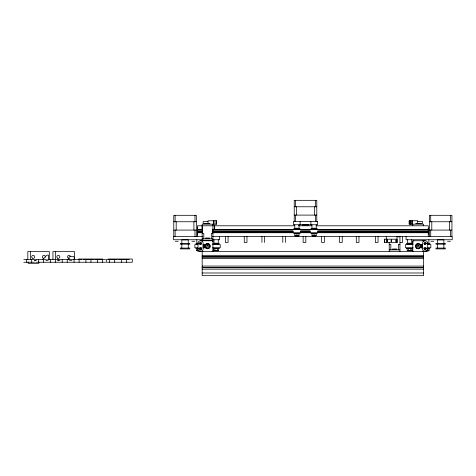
<?xml version="1.0" encoding="UTF-8"?>
<svg xmlns="http://www.w3.org/2000/svg" width="476" height="476" viewBox="0 0 476 476"><rect width="100%" height="100%" fill="white"/><g stroke="black" fill="none" stroke-linecap="round" stroke-linejoin="round"><path stroke-width="0.71" d="M204.329 247.853L204.329 244.414L203.145 244.414L203.145 247.853L204.329 247.853L204.329 244.414M421.379 247.853L421.379 244.414L422.557 244.414L422.557 247.853L421.379 247.853L421.379 244.414M212.921 243.539L219.418 243.771M412.787 248.728L406.284 248.496M42.358 259.64L46.844 255.154L48.451 255.154L48.451 259.408M201.55 248.549L198.956 248.549L201.354 248.698L201.354 249.942M197.76 250.566L196.564 250.566L196.564 248.698L197.159 248.549L197.76 248.698L197.76 250.566L198.956 250.709L196.885 250.709M217.342 248.698L218.538 248.698L218.538 250.566L213.748 250.566L213.748 248.698L214.343 248.549L217.342 248.698L217.342 250.566M410.764 248.698L411.96 248.698L411.96 250.566L407.17 250.566L407.17 248.698L409.562 248.549L410.764 248.698L410.764 250.566M294.84 233.716L298.993 233.716M298.993 235.584L294.84 235.584M312.024 233.716L316.177 233.716M316.177 235.584L312.024 235.584M426.746 250.709L429.144 250.566L429.144 248.698L427.948 248.698L427.948 250.566M294.233 206.774L316.784 206.774M294.233 215.098L316.784 215.098M208.006 221.566L203.175 221.566L203.175 223.369L209.565 223.369M417.696 221.566L422.533 221.566L422.533 223.369L416.143 223.369M173.776 221.756L196.326 221.756M429.376 221.756L451.932 221.756M205.132 223.524L209.964 223.524M415.738 223.524L420.57 223.524M302.29 224.898L308.734 224.898M294.662 225.785L197.403 225.785L197.403 236.518M298.375 225.785L311.738 225.785M316.195 225.785L428.305 225.785L428.305 236.518M293.638 228.789L300.195 228.789M310.822 228.789L317.379 228.789M294.239 228.891L299.594 228.891M311.423 228.891L316.778 228.891M202.151 229.194L202.151 225.785M212.54 229.194L214.694 229.194L214.694 225.785M293.18 229.628L212.248 229.628L428.305 229.605L317.676 229.628M300.6 229.628L310.257 229.628M173.776 230.081L196.326 230.081M429.376 230.081L451.932 230.081M197.403 231.044L202.597 231.044M212.248 231.044L293.18 231.044M300.6 231.044L310.257 231.044M317.676 231.044L428.305 231.044M197.403 231.152L202.597 231.152M212.248 231.152L293.18 231.152M300.6 231.152L310.257 231.152M317.676 231.152L428.305 231.152M197.403 231.259L202.597 231.259M212.248 231.259L293.18 231.259M300.6 231.259L310.257 231.259M317.676 231.259L428.305 231.259M197.403 232.681L202.597 232.681M212.248 232.681L293.18 232.681M300.6 232.681L310.257 232.681M317.676 232.681L428.305 232.681M197.403 232.704L202.597 232.704M212.248 232.704L428.305 232.704M202.181 233.442L203.793 233.442L203.793 238.916M212.921 233.442L211.308 233.442L211.308 238.916M293.638 233.514L300.195 233.514M310.822 233.514L317.379 233.514M295.578 235.917L298.262 235.917M312.762 235.917L315.445 235.917M202.865 236.524L173.502 236.524L173.502 239.743L202.865 239.743M212.498 236.524L452.2 236.524L452.2 239.743L406.076 239.743L406.076 236.524M397.085 236.762L399.953 236.762M205.537 238.113L209.565 238.113M205.132 238.268L209.964 238.268M202.181 238.916L212.921 238.916M212.361 239.743L219.632 239.743L219.632 236.524M412.787 251.506L412.787 240.767L425.133 240.767A2.576 2.576 0 0 1 427.716 243.343L427.716 248.93A2.576 2.576 0 0 1 425.133 251.506L200.569 251.506A2.576 2.576 0 0 1 197.992 248.93L197.992 243.343A2.576 2.576 0 0 1 200.569 240.767L212.921 240.767L212.921 251.506M175.275 241.272L178.179 241.272M191.923 241.272L194.821 241.272M430.881 241.272L433.779 241.272M447.529 241.272L450.427 241.272M399.947 242.433L402.631 242.433L402.631 236.524M397.043 242.617L384.507 242.617L384.507 239.208L397.043 239.208L397.043 242.617L397.014 236.524M198.403 243.182L196.808 243.182L196.808 239.743M198.956 243.182L201.104 243.182M424.598 243.182L426.193 243.182M427.305 243.182L428.894 243.182L428.894 239.743M180.22 243.367L189.882 243.367M435.82 243.367L445.488 243.367M195.678 243.771L198.403 243.718M198.956 243.718L201.794 243.771M406.284 243.771L412.841 243.771L412.787 241.57A0.803 0.803 0 0 1 413.59 240.767M423.908 243.771L426.193 243.718M427.442 243.718L430.024 243.771M196.279 243.873L198.266 243.873M198.956 243.873L201.544 243.873M213.462 243.873L218.817 243.873M406.885 243.873L412.24 243.873M424.068 243.873L426.056 243.873M427.442 243.873L429.423 243.873M180.22 244.176L189.882 244.176M435.82 244.176L445.488 244.176M389.213 244.414L390.82 244.414L390.82 249.894M399.953 244.414L398.341 244.414L398.341 249.894M197.897 244.587L194.868 244.587L194.868 247.687L197.897 247.687M212.599 244.587L220.233 244.587L220.233 247.687L212.599 247.687M413.103 244.587L405.475 244.587L405.475 247.687L413.103 247.687M427.805 244.587L430.834 244.587L430.834 247.687L427.805 247.687M199.462 247.8L201.675 247.8M424.033 247.8L426.24 247.8M180.22 248.097L189.882 248.097M435.82 248.097L445.488 248.097M196.279 248.395L198.266 248.395M198.956 248.395L201.544 248.395M213.462 248.395L218.817 248.395M406.885 248.395L412.24 248.395M424.068 248.395L426.056 248.395M427.442 248.395L429.423 248.395M195.678 248.496L198.236 248.496M198.956 248.496L201.794 248.496M219.418 248.496L212.921 248.728M423.908 248.496L426.026 248.496M427.466 248.496L430.024 248.496M196.273 248.549L198.421 248.549M213.456 248.549L218.829 248.549M406.879 248.549L412.246 248.549M424.062 248.549L426.21 248.549M427.442 248.549L429.429 248.549M180.22 248.9L189.882 248.9M435.82 248.9L445.488 248.9M392.569 249.091L396.597 249.091M392.164 249.245L396.996 249.245M389.213 249.894L399.953 249.894M214.069 250.709L218.216 250.709M407.486 250.709L411.639 250.709M426.21 250.709L428.822 250.709M197.588 251.132L200.331 251.132M425.371 251.132L428.12 251.132M202.181 255.326L423.527 255.326M202.181 256.766L423.527 256.766M202.181 256.873L423.527 256.873M202.181 256.98L423.527 256.98M202.181 258.403L423.527 258.426M78.582 259.021L102.751 259.021M108.117 259.021L132.28 259.021L132.28 262.246L106.297 262.246L106.297 259.563L117.34 259.563M23.8 259.563L34.54 259.563M35.67 259.563L46.41 259.563M47.535 259.563L58.274 259.563M58.679 259.563L81.955 259.563M83.086 259.563L93.826 259.563M94.736 259.563L105.476 259.563M118.47 259.563L129.21 259.563M34.635 260.098L36.289 260.098M57.656 260.098L58.322 260.098M34.403 260.634L36.027 260.634M45.892 260.634L48.118 260.634M57.733 260.634L59.964 260.634M69.585 260.634L71.888 260.634M23.8 262.246L34.54 262.246M35.67 262.246L105.476 262.246M202.181 266.066L423.527 266.09M202.181 267.506L423.527 267.506M202.181 267.613L423.527 267.613M202.181 267.72L423.527 267.72M202.181 269.166L423.527 269.142M202.181 272.986L423.527 272.986M451.932 236.524L451.932 215.313L429.376 215.313L429.376 236.524M450.588 215.313L450.588 221.756M450.588 230.081L450.588 236.524M449.517 221.756L449.517 230.081M443.876 243.367L443.876 239.88L437.432 239.88L437.432 243.367M443.876 244.176L443.876 248.097M437.432 244.176L437.432 248.097M431.797 221.756L431.797 230.081M430.72 215.313L430.72 221.756M430.72 230.081L430.72 236.524M425.55 249.942L425.55 248.698L424.949 248.549L424.348 248.698L424.348 249.942M423.527 225.785L423.527 224.172L409.122 224.172L409.122 220.763L417.696 220.763L417.696 223.488M423.527 251.506L423.527 275.669L202.181 275.669L202.181 251.506M412.787 224.172L412.787 225.785M412.222 220.763L412.222 224.172M412.008 220.763L412.008 224.172M411.71 239.743L411.71 243.182L407.414 243.182L407.414 239.743M410.853 220.763L410.853 224.172M410.669 220.763L410.669 224.172M409.336 220.763L409.336 224.172M408.366 248.698L408.366 250.566M399.947 236.524L399.953 251.506M389.213 242.332L389.213 251.506M386.381 239.208L386.381 242.617M386.274 236.524L386.274 239.208M384.715 239.208L384.715 242.617M378.039 236.524L378.039 242.433L375.35 242.433L375.35 236.524M358.975 236.524L358.975 242.433L356.286 242.433L356.286 236.524M342.22 236.524L342.22 242.433L339.537 242.433L339.537 236.524M324.34 236.524L324.34 242.433L321.651 242.433L321.651 236.524M316.784 221.542L316.784 200.331L294.233 200.331L294.233 221.542M316.248 224.761L316.248 228.2L311.953 228.2L311.953 224.761M316.177 233.567L316.177 235.727L312.024 235.727L312.024 233.567M315.445 200.331L315.445 206.774M315.445 215.098L315.445 221.542M314.368 206.774L314.368 215.098M314.1 233.716L314.1 235.584M310.882 221.542L310.882 224.761M305.812 236.524L305.812 242.433L303.129 242.433L303.129 236.524M300.142 221.542L300.142 224.761M299.065 224.761L299.065 228.2L294.769 228.2L294.769 224.761M298.993 233.567L298.993 235.727L294.84 235.727L294.84 233.567M296.917 233.716L296.917 235.584M296.649 206.774L296.649 215.098M295.578 200.331L295.578 206.774M295.578 215.098L295.578 221.542M285.457 236.524L285.457 242.433M282.774 236.524L282.774 242.433M264.626 236.524L264.626 242.433M261.943 236.524L261.943 242.433M246.961 236.524L246.961 242.433L244.271 242.433L244.271 236.524M228.075 236.524L228.075 242.433L225.386 242.433L225.386 236.524M218.288 239.743L218.288 243.182L213.992 243.182L213.992 239.743M216.372 220.763L216.372 224.172M215.033 220.763L215.033 224.172M214.944 248.698L214.944 250.566M214.48 225.785L214.48 229.194M213.694 220.763L213.694 224.172M213.486 220.763L213.486 224.172M212.921 224.172L212.921 240.529L202.181 240.529L202.181 224.172L216.58 224.172L216.58 220.763L208.006 220.763L208.006 223.488M200.158 248.698L200.158 249.942M196.326 236.524L196.326 215.313L173.776 215.313L173.776 236.524M194.981 215.313L194.981 221.756M194.981 230.081L194.981 236.524M193.91 221.756L193.91 230.081M188.27 243.367L188.27 239.88L181.826 239.88L181.826 243.367M188.27 244.176L188.27 248.097M181.826 244.176L181.826 248.097M176.191 221.756L176.191 230.081M175.114 215.313L175.114 221.756M175.114 230.081L175.114 236.524M126.366 259.563L126.366 262.246M121.315 259.563L121.315 262.246M114.496 259.563L114.496 262.246M109.45 259.563L109.45 262.246M102.632 259.563L102.632 262.246M97.58 259.563L97.58 262.246M90.975 259.563L90.975 262.246M85.93 259.563L85.93 262.246M79.111 259.563L79.111 262.246M74.429 259.378L74.429 251.506L52.949 251.506L52.949 259.378M74.256 259.563L74.256 257.95A1.612 1.612 0 0 0 72.644 256.338L70.496 256.338A1.612 1.612 0 0 0 68.883 257.95L68.883 259.563M74.06 259.563L74.06 262.246M67.241 259.563L67.241 262.246M62.195 259.563L62.195 262.246M55.638 251.506L55.638 259.378M55.43 259.563L55.43 262.246M50.379 259.563L50.379 262.246M49.302 259.378L49.302 251.506L27.822 251.506L27.822 259.378M43.56 259.563L43.56 262.246M38.889 261.978L38.889 263.317L28.149 263.317L28.149 261.978M38.514 259.563L38.514 262.246M31.696 259.563L31.696 262.246M30.506 251.506L30.506 259.378M26.644 259.563L26.644 262.246M200.569 240.767A2.576 2.576 0 0 1 203.145 243.343L203.145 248.93A2.576 2.576 0 0 1 200.569 251.506M425.133 251.506A2.576 2.576 0 0 1 422.557 248.93L422.557 243.343A2.576 2.576 0 0 1 425.133 240.767M206.876 244.973A1.345 1.345 0 0 1 207.203 244.837M207.899 244.837A1.345 1.345 0 0 1 208.22 244.973M422.718 240.767A0.803 0.803 0 0 1 423.36 241.082M413.59 251.506A0.803 0.803 0 0 1 412.787 250.697M423.42 251.102A0.803 0.803 0 0 1 422.718 251.506M428.192 228.171A3.219 3.219 0 0 1 428.305 229.004M428.305 233.299A3.219 3.219 0 0 1 428.192 234.132M197.832 234.912A3.219 3.219 0 0 1 197.403 233.299M197.403 229.004A3.219 3.219 0 0 1 197.832 227.397M202.348 241.082A0.803 0.803 0 0 1 202.984 240.767M212.112 240.767A0.803 0.803 0 0 1 212.921 241.57M212.921 250.697A0.803 0.803 0 0 1 212.112 251.506M202.984 251.506A0.803 0.803 0 0 1 202.288 251.102M69.448 258.325A1.505 1.505 0 0 1 67.58 257.135A1.505 1.505 0 0 1 68.931 255.38A1.505 1.505 0 0 1 70.567 256.873M43.929 258.379A1.505 1.505 0 0 1 42.429 256.743A1.505 1.505 0 0 1 44.191 255.392A1.505 1.505 0 0 1 45.381 257.266M207.548 245.205L206.745 245.67L206.745 246.598L207.548 247.068L208.357 246.598L208.357 245.67L207.548 245.205M418.154 245.205L417.351 245.67L417.351 246.598L418.154 247.068L418.963 246.598L418.963 245.67L418.154 245.205M317.593 221.542L293.43 221.542L293.43 224.761L317.593 224.761L317.593 221.542M202.597 229.605L197.403 229.605L202.597 229.628M298.291 236.15L295.542 236.15L298.291 236.161M315.475 236.15L312.726 236.15L315.475 236.161M387.535 240.011L387.19 240.011L387.19 241.814L387.535 241.814L387.535 240.011M391.456 240.011L391.111 240.011L391.111 241.814L391.456 241.814L391.456 240.011M396.21 240.011L395.859 240.011L395.859 241.814L396.21 241.814L396.21 240.011M200.087 244.182A0.964 0.964 0 0 0 201.538 243.343A0.964 0.964 0 0 0 200.087 242.504A0.964 0.964 0 0 0 200.087 244.182M424.651 244.182A0.964 0.964 0 0 0 426.103 243.343A0.964 0.964 0 0 0 424.651 242.504A0.964 0.964 0 0 0 424.651 244.182M206.34 248.228A2.416 2.416 0 0 0 209.964 246.134A2.416 2.416 0 0 0 206.34 244.045A2.416 2.416 0 0 0 206.34 248.228M206.542 247.877A2.011 2.011 0 0 0 209.565 246.134A2.011 2.011 0 0 0 206.542 244.39A2.011 2.011 0 0 0 206.542 247.877M200.087 249.763A0.964 0.964 0 0 0 201.538 248.93A0.964 0.964 0 0 0 200.087 248.091A0.964 0.964 0 0 0 200.087 249.763M206.209 248.46A2.683 2.683 0 0 0 210.237 246.134A2.683 2.683 0 0 0 206.209 243.807A2.683 2.683 0 0 0 206.209 248.46M416.446 247.841A2.416 2.416 0 0 0 420.487 246.758A2.416 2.416 0 0 0 417.529 243.801A2.416 2.416 0 0 0 416.446 247.841M416.732 247.562A2.011 2.011 0 0 0 420.1 246.657A2.011 2.011 0 0 0 417.636 244.188A2.011 2.011 0 0 0 416.732 247.562M424.651 249.763A0.964 0.964 0 0 0 426.103 248.93A0.964 0.964 0 0 0 424.651 248.091A0.964 0.964 0 0 0 424.651 249.763M416.256 248.032A2.683 2.683 0 0 0 420.748 246.83A2.683 2.683 0 0 0 417.458 243.539A2.683 2.683 0 0 0 416.256 248.032M57.566 258.176A1.505 1.505 0 0 0 59.827 256.873A1.505 1.505 0 0 0 57.566 255.57A1.505 1.505 0 0 0 57.566 258.176M32.439 258.176A1.505 1.505 0 0 0 34.694 256.873A1.505 1.505 0 0 0 32.439 255.57A1.505 1.505 0 0 0 32.439 258.176"/></g></svg>
